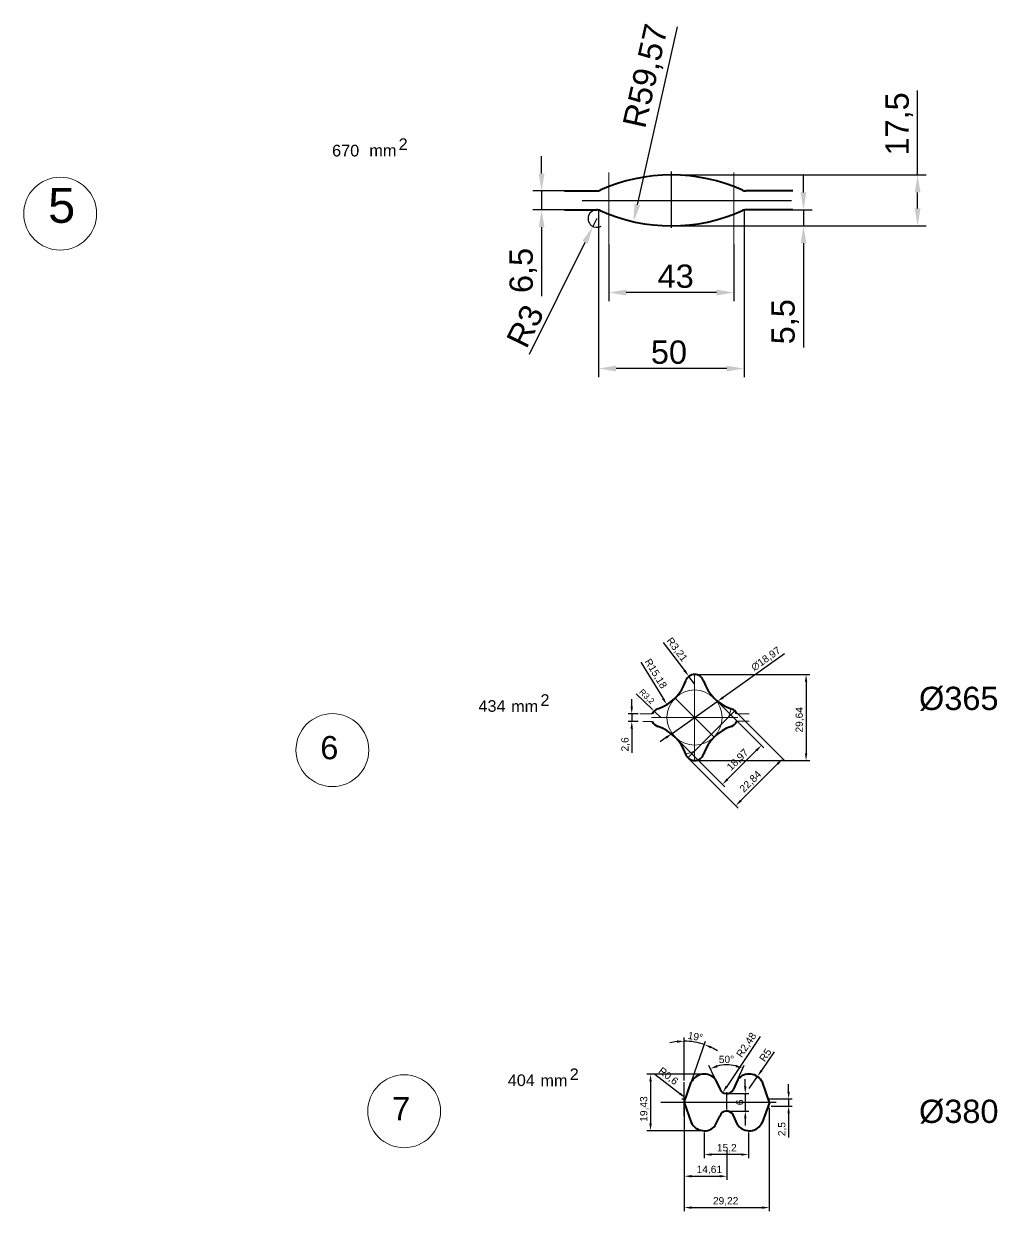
# Model space of a CAD drawing. Header units: millimetres. Extents: x -954 to 34898, y -2134 to 12006.
# Drawn here: x 13197.5 to 13532.2, y 7371.9 to 7780.2 of the extents above; entities that cross this region are included whole.
import ezdxf

# ---------------------------------------------------------------- set-up
doc = ezdxf.new("R2010")
doc.units = ezdxf.units.MM
doc.header["$LTSCALE"] = 3
doc.linetypes.add('ACAD_ISO04W100', pattern=[30, 24, -3, 0, -3])
doc.layers.add('осевая', color=4, linetype='Continuous')
for name, color, linetype, lineweight in [('осевые', 1, 'ACAD_ISO04W100', 25), ('тонкая', 7, 'Continuous', 20), ('тонкий', 7, 'Continuous', 20)]:
    doc.layers.add(name, color=color, linetype=linetype, lineweight=lineweight)
doc.styles.add('s1v4', font='arial.ttf', dxfattribs={"height": 4})
doc.styles.add('s2v4', font='arial.ttf', dxfattribs={"height": 8})
doc.styles.get("Standard").update_dxf_attribs({"font": 'arial.ttf'})
doc.dimstyles.new('ISO-25', dxfattribs={"dimtxt": 2.5, "dimasz": 2.5, "dimexe": 1.25, "dimexo": 0.625, "dimtad": 1, "dimtxsty": 'Standard', "dimcen": 2.5, "dimadec": 0, "dimazin": 0, "dimtfac": 1, "dimtmove": 0, "dimatfit": 3, "dimfxl": 1, "dimarcsym": 0})
doc.dimstyles.new('s1v2', dxfattribs={"dimtxt": 2, "dimasz": 1, "dimexe": 1, "dimexo": 0, "dimgap": 0.5, "dimtad": 1, "dimtxsty": 'Standard', "dimcen": 1, "dimadec": 0, "dimazin": 0, "dimtfac": 1, "dimtix": 1, "dimtmove": 0, "dimatfit": 3, "dimfxl": 1, "dimarcsym": 0})
doc.dimstyles.new('s2v4', dxfattribs={"dimtxt": 8, "dimasz": 6, "dimexe": 3, "dimexo": 0, "dimgap": 1.5, "dimtad": 1, "dimtxsty": 'Standard', "dimcen": 2.5, "dimadec": 0, "dimazin": 0, "dimtfac": 1, "dimtmove": 0, "dimatfit": 3, "dimfxl": 1, "dimarcsym": 0})

# ---------------------------------------------------------------- blocks, each defined once
blk = doc.blocks.new('*D1002')
at = {"color": 0, "lineweight": -2, "transparency": 16777216}
blk.add_line((13409.68, 7560.68), (13417.26, 7548.21), dxfattribs=at)
at = {"color": 0, "transparency": 16777216}
blk.add_solid([(13417.61, 7548.43), (13416.9, 7548), (13418.55, 7546.08)], dxfattribs=at)
at = {"layer": 'Defpoints', "color": 0, "transparency": 16777216}
for p in [(13410.67, 7559.05), (13418.55, 7546.08)]:
    blk.add_point(p, dxfattribs=at)
at = {"color": 0, "lineweight": 15, "transparency": 16777216, "insert": (13414.64, 7556.62), "char_height": 2.5, "attachment_point": 5, "rotation": 301.2788}
blk.add_mtext('R15,18', dxfattribs=at)
blk = doc.blocks.new('*D1003')
at = {"color": 0, "lineweight": -2, "transparency": 16777216}
for p, q in [((13417.33, 7567.46), (13424.67, 7557.78)), ((13428.11, 7553.23), (13426.18, 7555.78))]:
    blk.add_line(p, q, dxfattribs=at)
at = {"color": 0, "transparency": 16777216}
blk.add_solid([(13425, 7558.03), (13424.33, 7557.53), (13426.18, 7555.78)], dxfattribs=at)
at = {"layer": 'Defpoints', "color": 0, "transparency": 16777216}
for p in [(13426.18, 7555.78), (13428.11, 7553.23)]:
    blk.add_point(p, dxfattribs=at)
at = {"color": 0, "lineweight": 15, "transparency": 16777216, "insert": (13421.94, 7564.9), "char_height": 2.5, "attachment_point": 5, "rotation": 307.1578}
blk.add_mtext('R3,21', dxfattribs=at)
blk = doc.blocks.new('*D1004')
at = {"color": 0, "lineweight": -2, "transparency": 16777216}
for p, q in [((13428.74, 7556.43), (13467.7, 7556.43)), ((13466.45, 7553.93), (13466.45, 7529.3)), ((13428.74, 7526.8), (13467.7, 7526.8))]:
    blk.add_line(p, q, dxfattribs=at)
at = {"color": 0, "transparency": 16777216}
for points in [[(13466.04, 7553.93), (13466.87, 7553.93), (13466.45, 7556.43)], [(13466.04, 7529.3), (13466.87, 7529.3), (13466.45, 7526.8)]]:
    blk.add_solid(points, dxfattribs=at)
at = {"layer": 'Defpoints', "color": 0, "transparency": 16777216}
for p in [(13428.11, 7556.43), (13428.12, 7526.8), (13466.45, 7526.8)]:
    blk.add_point(p, dxfattribs=at)
at = {"color": 0, "lineweight": 15, "transparency": 16777216, "insert": (13464.32, 7540.84), "char_height": 2.5, "attachment_point": 5, "rotation": 90}
blk.add_mtext('29,64', dxfattribs=at)
blk = doc.blocks.new('*D1005')
at = {"color": 0, "lineweight": -2, "transparency": 16777216}
for p, q in [((13435.26, 7547.88), (13451.98, 7531.16)), ((13421.85, 7534.47), (13438.57, 7517.74)), ((13439.45, 7520.4), (13449.33, 7530.27))]:
    blk.add_line(p, q, dxfattribs=at)
at = {"color": 0, "transparency": 16777216}
for points in [[(13449.04, 7530.57), (13449.63, 7529.98), (13451.1, 7532.04)], [(13439.16, 7520.69), (13439.75, 7520.1), (13437.69, 7518.63)]]:
    blk.add_solid(points, dxfattribs=at)
at = {"layer": 'Defpoints', "color": 0, "transparency": 16777216}
for p in [(13434.82, 7548.32), (13421.41, 7534.91), (13451.1, 7532.04)]:
    blk.add_point(p, dxfattribs=at)
at = {"color": 0, "lineweight": 15, "transparency": 16777216, "insert": (13443.03, 7526.98), "char_height": 2.5, "attachment_point": 5, "rotation": 45}
blk.add_mtext('18,97', dxfattribs=at)
blk = doc.blocks.new('*D1006')
at = {"color": 0, "lineweight": -2, "transparency": 16777216}
for p, q in [((13406.52, 7545.41), (13406.52, 7547.91)), ((13408.69, 7542.91), (13405.27, 7542.91)), ((13406.52, 7542.91), (13406.52, 7540.31)), ((13408.69, 7540.31), (13405.27, 7540.31)), ((13406.52, 7537.81), (13406.52, 7529.47))]:
    blk.add_line(p, q, dxfattribs=at)
at = {"color": 0, "transparency": 16777216}
for points in [[(13406.1, 7545.41), (13406.93, 7545.41), (13406.52, 7542.91)], [(13406.1, 7537.81), (13406.93, 7537.81), (13406.52, 7540.31)]]:
    blk.add_solid(points, dxfattribs=at)
at = {"layer": 'Defpoints', "color": 0, "transparency": 16777216}
for p in [(13409.31, 7542.91), (13406.52, 7540.31), (13409.31, 7540.31)]:
    blk.add_point(p, dxfattribs=at)
at = {"color": 0, "lineweight": 15, "transparency": 16777216, "insert": (13404.39, 7532.39), "char_height": 2.5, "attachment_point": 5, "rotation": 90}
blk.add_mtext('2,6', dxfattribs=at)
blk = doc.blocks.new('*D1007')
at = {"color": 0, "lineweight": -2, "transparency": 16777216}
for p, q in [((13442.44, 7543.44), (13459.31, 7526.57)), ((13426.29, 7527.29), (13443.16, 7510.41)), ((13444.05, 7513.07), (13456.66, 7525.68))]:
    blk.add_line(p, q, dxfattribs=at)
at = {"color": 0, "transparency": 16777216}
for points in [[(13456.37, 7525.98), (13456.96, 7525.39), (13458.43, 7527.45)], [(13443.75, 7513.36), (13444.34, 7512.77), (13442.28, 7511.3)]]:
    blk.add_solid(points, dxfattribs=at)
at = {"layer": 'Defpoints', "color": 0, "transparency": 16777216}
for p in [(13442, 7543.88), (13425.84, 7527.73), (13458.43, 7527.45)]:
    blk.add_point(p, dxfattribs=at)
at = {"color": 0, "lineweight": 15, "transparency": 16777216, "insert": (13447.45, 7519.48), "char_height": 2.5, "attachment_point": 5, "rotation": 44.9973}
blk.add_mtext('22,84', dxfattribs=at)
blk = doc.blocks.new('*D1008')
at = {"color": 0, "lineweight": -2, "transparency": 16777216}
for p, q in [((13459.04, 7563.48), (13437.9, 7548.53)), ((13420.37, 7536.14), (13435.86, 7547.09)), ((13418.33, 7534.7), (13416.28, 7533.25))]:
    blk.add_line(p, q, dxfattribs=at)
at = {"color": 0, "transparency": 16777216}
for points in [[(13437.66, 7548.88), (13438.14, 7548.19), (13435.86, 7547.09)], [(13418.09, 7535.04), (13418.57, 7534.36), (13420.37, 7536.14)]]:
    blk.add_solid(points, dxfattribs=at)
at = {"layer": 'Defpoints', "color": 0, "transparency": 16777216}
for p in [(13435.86, 7547.09), (13420.37, 7536.14)]:
    blk.add_point(p, dxfattribs=at)
at = {"color": 0, "lineweight": 15, "transparency": 16777216, "insert": (13452.73, 7561.67), "char_height": 2.5, "attachment_point": 5, "rotation": 35.2592}
blk.add_mtext('∅18,97', dxfattribs=at)
blk = doc.blocks.new('*D1009')
at = {"color": 0, "lineweight": -2, "transparency": 16777216}
for p, q in [((13424.59, 7407.41), (13424.59, 7371.86)), ((13453.81, 7407.41), (13453.81, 7371.86)), ((13427.09, 7373.11), (13451.31, 7373.11))]:
    blk.add_line(p, q, dxfattribs=at)
at = {"color": 0, "transparency": 16777216}
for points in [[(13427.09, 7373.53), (13427.09, 7372.69), (13424.59, 7373.11)], [(13451.31, 7373.53), (13451.31, 7372.69), (13453.81, 7373.11)]]:
    blk.add_solid(points, dxfattribs=at)
at = {"layer": 'Defpoints', "color": 0, "transparency": 16777216}
for p in [(13424.59, 7408.03), (13453.81, 7408.03), (13453.81, 7373.11)]:
    blk.add_point(p, dxfattribs=at)
at = {"color": 0, "transparency": 16777216, "insert": (13438.8, 7375.24), "char_height": 2.5, "attachment_point": 5}
blk.add_mtext('29,22', dxfattribs=at)
blk = doc.blocks.new('*D1010')
at = {"color": 0, "lineweight": -2, "transparency": 16777216}
for p, q in [((13434.98, 7417.84), (13433, 7422.02)), ((13443.21, 7417.69), (13445.22, 7422.13))]:
    blk.add_line(p, q, dxfattribs=at)
blk.add_arc((13439.22, 7408.89), 13.29, 76.445, 104.5418, dxfattribs=at)
at = {"color": 0, "transparency": 16777216}
for points in [[(13436.03, 7421.35), (13435.74, 7422.14), (13433.54, 7420.89)], [(13442.47, 7422.19), (13442.2, 7421.41), (13444.7, 7420.99)]]:
    blk.add_solid(points, dxfattribs=at)
at = {"layer": 'Defpoints', "color": 0, "transparency": 16777216}
for p in [(13441.02, 7422.05), (13435.25, 7417.27), (13442.95, 7417.12), (13436.82, 7413.96), (13441.36, 7413.61)]:
    blk.add_point(p, dxfattribs=at)
at = {"color": 0, "transparency": 16777216, "insert": (13439.09, 7424.07), "char_height": 2.5, "attachment_point": 5, "rotation": 0.4934}
blk.add_mtext('50°', dxfattribs=at)
blk = doc.blocks.new('*D1011')
at = {"color": 0, "lineweight": -2, "transparency": 16777216}
for p, q in [((13424.59, 7416.86), (13424.59, 7431.59)), ((13427.2, 7416.78), (13431.92, 7430.35))]:
    blk.add_line(p, q, dxfattribs=at)
for start, end in [(96.8124, 103.6248), (70.797, 90), (57.1723, 63.9847)]:
    blk.add_arc((13424.59, 7409.3), 21.04, start, end, dxfattribs=at)
at = {"color": 0, "transparency": 16777216}
for points in [[(13422.07, 7430.61), (13422.12, 7429.77), (13424.59, 7430.34)], [(13433.66, 7427.82), (13433.98, 7428.59), (13431.51, 7429.17)]]:
    blk.add_solid(points, dxfattribs=at)
at = {"layer": 'Defpoints', "color": 0, "transparency": 16777216}
for p in [(13429.25, 7429.81), (13424.59, 7416.24), (13426.99, 7416.19), (13424.59, 7409.3), (13424.59, 7404.58)]:
    blk.add_point(p, dxfattribs=at)
at = {"color": 0, "transparency": 16777216, "insert": (13428.42, 7431.92), "char_height": 2.5, "attachment_point": 5, "rotation": 350.3985}
blk.add_mtext('19°', dxfattribs=at)
blk = doc.blocks.new('*D940')
at = {"color": 0, "lineweight": -2, "transparency": 16777216}
for p, q in [((13424.59, 7392.81), (13424.59, 7382.65)), ((13439.2, 7392.81), (13439.2, 7382.65)), ((13427.09, 7383.9), (13436.7, 7383.9))]:
    blk.add_line(p, q, dxfattribs=at)
at = {"color": 0, "transparency": 16777216}
for points in [[(13427.09, 7384.31), (13427.09, 7383.48), (13424.59, 7383.9)], [(13436.7, 7384.31), (13436.7, 7383.48), (13439.2, 7383.9)]]:
    blk.add_solid(points, dxfattribs=at)
at = {"layer": 'Defpoints', "color": 0, "transparency": 16777216}
for p in [(13424.59, 7393.43), (13439.2, 7393.43), (13439.2, 7383.9)]:
    blk.add_point(p, dxfattribs=at)
at = {"color": 0, "transparency": 16777216, "insert": (13433.19, 7386.02), "char_height": 2.5, "attachment_point": 5}
blk.add_mtext('14,61', dxfattribs=at)
blk = doc.blocks.new('*D1012')
at = {"color": 0, "lineweight": -2, "transparency": 16777216}
blk.add_line((13414.44, 7419.04), (13423.1, 7412.3), dxfattribs=at)
at = {"color": 0, "transparency": 16777216}
blk.add_solid([(13423.35, 7412.63), (13422.84, 7411.97), (13425.07, 7410.77)], dxfattribs=at)
at = {"layer": 'Defpoints', "color": 0, "transparency": 16777216}
for p in [(13424.59, 7411.14), (13425.07, 7410.77)]:
    blk.add_point(p, dxfattribs=at)
at = {"color": 0, "transparency": 16777216, "insert": (13418.98, 7418.2), "char_height": 2.5, "attachment_point": 5, "rotation": 322.1251}
blk.add_mtext('R0,6', dxfattribs=at)
blk = doc.blocks.new('*D1013')
at = {"color": 0, "lineweight": -2, "transparency": 16777216}
blk.add_line((13450.66, 7431.97), (13439.18, 7414.79), dxfattribs=at)
at = {"color": 0, "transparency": 16777216}
blk.add_solid([(13438.83, 7415.02), (13439.52, 7414.56), (13437.79, 7412.71)], dxfattribs=at)
at = {"layer": 'Defpoints', "color": 0, "transparency": 16777216}
for p in [(13437.79, 7412.71), (13439.17, 7414.77)]:
    blk.add_point(p, dxfattribs=at)
at = {"color": 0, "transparency": 16777216, "insert": (13446.07, 7428.94), "char_height": 2.5, "attachment_point": 5, "rotation": 56.2464}
blk.add_mtext('R2,48', dxfattribs=at)
blk = doc.blocks.new('*D1014')
at = {"color": 0, "lineweight": -2, "transparency": 16777216}
for p, q in [((13445.55, 7414.79), (13445.55, 7417.29)), ((13439.83, 7412.29), (13446.8, 7412.29)), ((13445.55, 7412.29), (13445.55, 7406.29)), ((13439.83, 7406.29), (13446.8, 7406.29)), ((13445.55, 7403.79), (13445.55, 7401.29))]:
    blk.add_line(p, q, dxfattribs=at)
at = {"color": 0, "transparency": 16777216}
for points in [[(13445.14, 7414.79), (13445.97, 7414.79), (13445.55, 7412.29)], [(13445.14, 7403.79), (13445.97, 7403.79), (13445.55, 7406.29)]]:
    blk.add_solid(points, dxfattribs=at)
at = {"layer": 'Defpoints', "color": 0, "transparency": 16777216}
for p in [(13439.2, 7412.29), (13439.2, 7406.29), (13445.55, 7406.29)]:
    blk.add_point(p, dxfattribs=at)
at = {"color": 0, "transparency": 16777216, "insert": (13443.65, 7409.29), "char_height": 2.5, "attachment_point": 5, "rotation": 90}
blk.add_mtext('6', dxfattribs=at)
blk = doc.blocks.new('*D1015')
at = {"color": 0, "lineweight": -2, "transparency": 16777216}
for p, q in [((13455.52, 7426.69), (13451.12, 7420.25)), ((13446.9, 7414.06), (13449.71, 7418.18))]:
    blk.add_line(p, q, dxfattribs=at)
at = {"color": 0, "transparency": 16777216}
blk.add_solid([(13450.78, 7420.48), (13451.47, 7420.01), (13449.71, 7418.18)], dxfattribs=at)
at = {"layer": 'Defpoints', "color": 0, "transparency": 16777216}
for p in [(13449.71, 7418.18), (13446.9, 7414.06)]:
    blk.add_point(p, dxfattribs=at)
at = {"color": 0, "transparency": 16777216, "insert": (13452.46, 7425.57), "char_height": 2.5, "attachment_point": 5, "rotation": 55.6859}
blk.add_mtext('R5', dxfattribs=at)
blk = doc.blocks.new('*D941')
at = {"color": 0, "lineweight": -2, "transparency": 16777216}
for p, q in [((13430.72, 7418.97), (13411.73, 7418.97)), ((13412.98, 7416.47), (13412.98, 7402.05)), ((13430.67, 7399.55), (13411.73, 7399.55))]:
    blk.add_line(p, q, dxfattribs=at)
at = {"color": 0, "transparency": 16777216}
for points in [[(13412.57, 7416.47), (13413.4, 7416.47), (13412.98, 7418.97)], [(13412.57, 7402.05), (13413.4, 7402.05), (13412.98, 7399.55)]]:
    blk.add_solid(points, dxfattribs=at)
at = {"layer": 'Defpoints', "color": 0, "transparency": 16777216}
for p in [(13431.34, 7418.97), (13412.98, 7399.55), (13431.29, 7399.55)]:
    blk.add_point(p, dxfattribs=at)
at = {"color": 0, "transparency": 16777216, "insert": (13410.86, 7407.01), "char_height": 2.5, "attachment_point": 5, "rotation": 90}
blk.add_mtext('19,43', dxfattribs=at)
blk = doc.blocks.new('*D942')
at = {"color": 0, "lineweight": -2, "transparency": 16777216}
for p, q in [((13431.45, 7398.92), (13431.45, 7390.11)), ((13446.65, 7398.92), (13446.65, 7390.11)), ((13444.15, 7391.36), (13433.95, 7391.36))]:
    blk.add_line(p, q, dxfattribs=at)
at = {"color": 0, "transparency": 16777216}
for points in [[(13433.95, 7391.77), (13433.95, 7390.94), (13431.45, 7391.36)], [(13444.15, 7391.77), (13444.15, 7390.94), (13446.65, 7391.36)]]:
    blk.add_solid(points, dxfattribs=at)
at = {"layer": 'Defpoints', "color": 0, "transparency": 16777216}
for p in [(13431.45, 7399.55), (13446.65, 7399.55), (13431.45, 7391.36)]:
    blk.add_point(p, dxfattribs=at)
at = {"color": 0, "transparency": 16777216, "insert": (13439.2, 7393.49), "char_height": 2.5, "attachment_point": 5}
blk.add_mtext('15,2', dxfattribs=at)
blk = doc.blocks.new('*D1016')
at = {"color": 0, "lineweight": -2, "transparency": 16777216}
for p, q in [((13460.46, 7413.03), (13460.46, 7415.53)), ((13454.43, 7408.03), (13461.71, 7408.03)), ((13454.44, 7410.53), (13461.71, 7410.53)), ((13460.46, 7410.53), (13460.46, 7408.03)), ((13460.46, 7405.53), (13460.46, 7397.17))]:
    blk.add_line(p, q, dxfattribs=at)
at = {"color": 0, "transparency": 16777216}
for points in [[(13460.04, 7413.03), (13460.87, 7413.03), (13460.46, 7410.53)], [(13460.04, 7405.53), (13460.87, 7405.53), (13460.46, 7408.03)]]:
    blk.add_solid(points, dxfattribs=at)
at = {"layer": 'Defpoints', "color": 0, "transparency": 16777216}
for p in [(13453.81, 7410.53), (13453.81, 7408.03), (13460.46, 7408.03)]:
    blk.add_point(p, dxfattribs=at)
at = {"color": 0, "lineweight": 15, "transparency": 16777216, "insert": (13458.33, 7400.1), "char_height": 2.5, "attachment_point": 5, "rotation": 90}
blk.add_mtext('2,5', dxfattribs=at)
blk = doc.blocks.new('*D945')
at = {"layer": 'Defpoints', "color": 0, "transparency": 16777216}
for p in [(13383.33, 7722.68), (13375.52, 7716.18), (13383.33, 7716.18)]:
    blk.add_point(p, dxfattribs=at)
at = {"layer": 'тонкий', "color": 0, "lineweight": -2, "transparency": 16777216}
for p, q in [((13375.52, 7728.68), (13375.52, 7734.68)), ((13383.33, 7722.68), (13372.52, 7722.68)), ((13375.52, 7722.68), (13375.52, 7716.18)), ((13383.33, 7716.18), (13372.52, 7716.18)), ((13375.52, 7710.18), (13375.52, 7686.51))]:
    blk.add_line(p, q, dxfattribs=at)
at = {"layer": 'тонкий', "color": 0, "transparency": 16777216}
for points in [[(13374.52, 7728.68), (13376.52, 7728.68), (13375.52, 7722.68)], [(13374.52, 7710.18), (13376.52, 7710.18), (13375.52, 7716.18)]]:
    blk.add_solid(points, dxfattribs=at)
at = {"layer": 'тонкий', "color": 0, "transparency": 16777216, "insert": (13369.22, 7695.35), "char_height": 8, "attachment_point": 5, "rotation": 90}
blk.add_mtext('6,5', dxfattribs=at)
blk = doc.blocks.new('*D946')
at = {"layer": 'Defpoints', "color": 0, "transparency": 16777216}
for p in [(13395.1, 7716.11), (13445.15, 7716.11), (13395.1, 7661.62)]:
    blk.add_point(p, dxfattribs=at)
at = {"layer": 'тонкий', "color": 0, "lineweight": -2, "transparency": 16777216}
for p, q in [((13395.1, 7716.11), (13395.1, 7658.62)), ((13445.15, 7716.11), (13445.15, 7658.62)), ((13439.15, 7661.62), (13401.1, 7661.62))]:
    blk.add_line(p, q, dxfattribs=at)
at = {"layer": 'тонкий', "color": 0, "transparency": 16777216}
for points in [[(13401.1, 7662.62), (13401.1, 7660.62), (13395.1, 7661.62)], [(13439.15, 7662.62), (13439.15, 7660.62), (13445.15, 7661.62)]]:
    blk.add_solid(points, dxfattribs=at)
at = {"layer": 'тонкий', "color": 0, "transparency": 16777216, "insert": (13419.3, 7667.21), "char_height": 8, "attachment_point": 5}
blk.add_mtext('50', dxfattribs=at)
blk = doc.blocks.new('*D1030')
at = {"layer": 'Defpoints', "color": 0, "transparency": 16777216}
for p in [(13461.93, 7716.18), (13465.56, 7716.18), (13420.12, 7710.68)]:
    blk.add_point(p, dxfattribs=at)
at = {"layer": 'тонкий', "color": 0, "lineweight": -2, "transparency": 16777216}
for p, q in [((13465.56, 7722.18), (13465.56, 7728.18)), ((13461.93, 7716.18), (13468.56, 7716.18)), ((13465.56, 7716.18), (13465.56, 7710.68)), ((13420.12, 7710.68), (13468.56, 7710.68)), ((13465.56, 7704.68), (13465.56, 7668.91))]:
    blk.add_line(p, q, dxfattribs=at)
at = {"layer": 'тонкий', "color": 0, "transparency": 16777216}
for points in [[(13464.56, 7722.18), (13466.56, 7722.18), (13465.56, 7716.18)], [(13464.56, 7704.68), (13466.56, 7704.68), (13465.56, 7710.68)]]:
    blk.add_solid(points, dxfattribs=at)
at = {"layer": 'тонкий', "color": 0, "transparency": 16777216, "insert": (13459.27, 7677.72), "char_height": 8, "attachment_point": 5, "rotation": 90}
blk.add_mtext('5,5', dxfattribs=at)
blk = doc.blocks.new('*D947')
at = {"layer": 'Defpoints', "color": 0, "transparency": 16777216}
for p in [(13420.82, 7728.18), (13504.8, 7728.18), (13464.72, 7710.68)]:
    blk.add_point(p, dxfattribs=at)
at = {"layer": 'тонкий', "color": 0, "lineweight": -2, "transparency": 16777216}
for p, q in [((13504.8, 7728.18), (13504.8, 7757.26)), ((13420.82, 7728.18), (13507.8, 7728.18)), ((13504.8, 7716.68), (13504.8, 7722.18)), ((13464.72, 7710.68), (13507.8, 7710.68))]:
    blk.add_line(p, q, dxfattribs=at)
at = {"layer": 'тонкий', "color": 0, "transparency": 16777216}
for points in [[(13503.8, 7722.18), (13505.8, 7722.18), (13504.8, 7728.18)], [(13503.8, 7716.68), (13505.8, 7716.68), (13504.8, 7710.68)]]:
    blk.add_solid(points, dxfattribs=at)
at = {"layer": 'тонкий', "color": 0, "transparency": 16777216, "insert": (13498.5, 7745.72), "char_height": 8, "attachment_point": 5, "rotation": 90}
blk.add_mtext('17,5', dxfattribs=at)
blk = doc.blocks.new('*D1031')
at = {"color": 0, "lineweight": -2, "transparency": 16777216}
for p, q in [((13398.62, 7704.33), (13398.62, 7684.75)), ((13441.62, 7704.33), (13441.62, 7684.75)), ((13435.62, 7687.75), (13404.62, 7687.75))]:
    blk.add_line(p, q, dxfattribs=at)
at = {"color": 0, "transparency": 16777216}
for points in [[(13404.62, 7688.75), (13404.62, 7686.75), (13398.62, 7687.75)], [(13435.62, 7688.75), (13435.62, 7686.75), (13441.62, 7687.75)]]:
    blk.add_solid(points, dxfattribs=at)
at = {"layer": 'Defpoints', "color": 0, "transparency": 16777216}
for p in [(13398.62, 7704.33), (13441.62, 7704.33), (13398.62, 7687.75)]:
    blk.add_point(p, dxfattribs=at)
at = {"color": 0, "lineweight": 15, "transparency": 16777216, "insert": (13421.63, 7693.33), "char_height": 8, "attachment_point": 5}
blk.add_mtext('43', dxfattribs=at)
blk = doc.blocks.new('*D1032')
at = {"layer": 'Defpoints', "color": 0, "transparency": 16777216}
for p in [(13394.47, 7713.18), (13393.14, 7710.49)]:
    blk.add_point(p, dxfattribs=at)
at = {"layer": 'тонкий', "color": 0, "lineweight": -2, "transparency": 16777216}
for p, q in [((13394.47, 7713.18), (13393.14, 7710.49)), ((13371.36, 7666.61), (13390.47, 7705.12))]:
    blk.add_line(p, q, dxfattribs=at)
blk.add_arc((13394.47, 7713.18), 3, 90, 300.9069, dxfattribs=at)
at = {"layer": 'тонкий', "color": 0, "transparency": 16777216}
blk.add_solid([(13389.57, 7705.56), (13391.37, 7704.67), (13393.14, 7710.49)], dxfattribs=at)
at = {"layer": 'тонкий', "color": 0, "transparency": 16777216, "insert": (13369.89, 7676.21), "char_height": 8, "attachment_point": 5, "rotation": 63.6111}
blk.add_mtext('R3', dxfattribs=at)
blk = doc.blocks.new('*D1033')
at = {"layer": 'Defpoints', "color": 0, "transparency": 16777216}
for p in [(13420.12, 7770.25), (13407.11, 7712.12)]:
    blk.add_point(p, dxfattribs=at)
at = {"layer": 'тонкий', "color": 0, "lineweight": -2, "transparency": 16777216}
blk.add_line((13422.1, 7779.1), (13408.42, 7717.97), dxfattribs=at)
at = {"layer": 'тонкий', "color": 0, "transparency": 16777216}
blk.add_solid([(13407.45, 7718.19), (13409.4, 7717.75), (13407.11, 7712.12)], dxfattribs=at)
at = {"layer": 'тонкий', "color": 0, "transparency": 16777216, "insert": (13411.84, 7762.11), "char_height": 8, "attachment_point": 5, "rotation": 77.385}
blk.add_mtext('R59,57', dxfattribs=at)
blk = doc.blocks.new('*D1034')
at = {"layer": 'Defpoints', "color": 0, "transparency": 16777216}
for p in [(13414.2, 7543.84), (13416.5, 7541.61)]:
    blk.add_point(p, dxfattribs=at)
at = {"layer": 'тонкая', "color": 0, "lineweight": -2, "transparency": 16777216}
for p, q in [((13408.07, 7549.78), (13413.48, 7544.54)), ((13416.5, 7541.61), (13414.2, 7543.84))]:
    blk.add_line(p, q, dxfattribs=at)
at = {"layer": 'тонкая', "color": 0, "transparency": 16777216}
blk.add_solid([(13413.59, 7544.66), (13413.36, 7544.42), (13414.2, 7543.84)], dxfattribs=at)
at = {"layer": 'тонкая', "color": 0, "transparency": 16777216, "insert": (13411.6, 7548.73), "char_height": 2, "attachment_point": 5, "rotation": 315.9032}
blk.add_mtext('R3,2', dxfattribs=at)

msp = doc.modelspace()

# ---------------------------------------------------------------- linework, layer by layer
at = {"lineweight": 40}
for p, q in [((13383.334, 7722.68), (13394.47, 7722.68)), ((13461.934, 7722.68), (13445.774, 7722.68)), ((13383.334, 7716.18), (13394.47, 7716.18)), ((13461.934, 7716.18), (13445.774, 7716.18)), ((13424.591, 7409.299), (13426.991, 7416.189)), ((13435.252, 7417.27), (13436.821, 7413.957)), ((13442.948, 7417.116), (13441.361, 7413.611)), ((13453.822, 7409.283), (13451.417, 7416.189)), ((13424.591, 7409.299), (13426.987, 7402.378)), ((13453.822, 7409.283), (13451.412, 7402.378)), ((13435.247, 7401.297), (13436.816, 7404.61)), ((13442.943, 7401.45), (13441.357, 7404.956))]:
    msp.add_line(p, q, dxfattribs=at)
at = {"lineweight": 15}
for p, q in [((13428.112, 7526.792), (13428.112, 7556.432)), ((13428.117, 7556.436), (13428.117, 7526.796)), ((13421.406, 7548.323), (13434.819, 7534.909)), ((13409.313, 7542.912), (13413.568, 7542.912)), ((13425.844, 7527.733), (13441.997, 7543.884)), ((13439.727, 7541.615), (13440.751, 7544.657)), ((13442.663, 7542.912), (13446.921, 7542.912)), ((13413.567, 7540.315), (13410.282, 7540.315)), ((13413.292, 7541.612), (13442.932, 7541.612)), ((13442.665, 7540.323), (13446.921, 7540.325)), ((13428.117, 7530.006), (13425.072, 7528.978))]:
    msp.add_line(p, q, dxfattribs=at)
for p, q in [((13424.591, 7404.577), (13424.591, 7416.24)), ((13439.201, 7406.87), (13439.201, 7412.761)), ((13431.484, 7409.283), (13416.484, 7409.283)), ((13431.484, 7409.283), (13416.484, 7409.283)), ((13431.484, 7409.283), (13417.734, 7409.283)), ((13423.784, 7410.533), (13424.591, 7410.533)), ((13453.386, 7410.533), (13460.008, 7410.533))]:
    msp.add_line(p, q)
at = {"lineweight": 40}
for centre, radius, start, end in [((13420.122, 7668.61), 59.57, 65.79697, 114.20303), ((13394.47, 7725.68), 3, 270, 294.20303), ((13445.774, 7725.68), 3, 245.79697, 270), ((13394.47, 7713.18), 3, 65.79697, 90), ((13420.122, 7770.25), 59.57, 245.79697, 294.20303), ((13445.774, 7713.18), 3, 90, 114.20303), ((13410.673, 7559.047), 15.178, 288.45824, 341.55838), ((13428.114, 7553.228), 3.208, 18.57405, 161.50612), ((13445.552, 7559.056), 15.178, 198.45824, 251.55838), ((13416.496, 7541.612), 3.204, 108.52387, 156.06128), ((13439.727, 7541.615), 3.21, 23.83748, 71.40145), ((13416.496, 7541.612), 3.204, 203.88815, 251.47613), ((13410.673, 7524.176), 15.178, 18.44162, 71.54176), ((13445.561, 7524.176), 15.178, 108.45824, 161.55838), ((13439.727, 7541.615), 3.21, 288.67872, 336.27529), ((13428.117, 7530.006), 3.214, 198.64849, 341.35151), ((13431.465, 7414.101), 4.938, 39.93401, 154.97847), ((13446.898, 7414.055), 4.997, 25.27558, 142.22513), ((13439.166, 7414.773), 2.484, 199.18956, 332.09158), ((13439.16, 7403.817), 2.474, 27.41943, 161.29943), ((13431.461, 7404.466), 4.938, 205.02153, 320.06599), ((13446.889, 7404.555), 5.02, 218.19822, 334.30106)]:
    msp.add_arc(centre, radius, start, end, dxfattribs=at)
for centre, start, end in [((13424.589, 7407.429), 23.49039, 89.77454), ((13424.593, 7411.138), 270.22546, 336.50961), ((13453.81, 7407.429), 90.22546, 156.50961), ((13453.814, 7411.138), 203.49039, 269.77454)]:
    msp.add_arc(centre, 0.605, start, end)
at = {"layer": 'осевая', "lineweight": 15}
for p, q in [((13428.112, 7556.432), (13428.112, 7526.792)), ((13442.937, 7541.616), (13413.297, 7541.616))]:
    msp.add_line(p, q, dxfattribs=at)
at = {"layer": 'осевые'}
for p, q in [((13420.122, 7729.33), (13420.122, 7710.03)), ((13389.433, 7719.43), (13463.065, 7719.43)), ((13456.202, 7409.283), (13425.434, 7409.283))]:
    msp.add_line(p, q, dxfattribs=at)
at = {"layer": 'тонкая'}
for centre in [(13209.996, 7714.874), (13303.584, 7530.427), (13328.268, 7406.244)]:
    msp.add_circle(centre, 12.532, dxfattribs=at)
at = {"layer": 'тонкий'}
for p, q in [((13398.622, 7704.331), (13398.622, 7729.055)), ((13441.622, 7704.331), (13441.622, 7729.055))]:
    msp.add_line(p, q, dxfattribs=at)
msp.add_circle((13428.112, 7541.616), 9.485, dxfattribs=at)

# ---------------------------------------------------------------- texts
at = {"layer": 'тонкая', "style": 's1v4'}
for s, p in [('670', (13303.486, 7734.565)), ('mm', (13316.294, 7734.627)), ('2', (13326.364, 7736.772)), ('434', (13353.81, 7543.588)), ('mm', (13365.037, 7543.487)), ('2', (13375.107, 7545.632)), ('2', (13385.181, 7416.962)), ('404', (13363.884, 7414.918)), ('mm', (13375.111, 7414.818))]:
    msp.add_text(s, height=4, dxfattribs=at).set_placement(p)
at = {"layer": 'тонкий'}
for s, height, style, p in [('5', 12, 's1v4', (13205.833, 7711.723)), ('%%C365', 8, 's2v4', (13505.284, 7544.214)), ('6', 8, 's2v4', (13299.421, 7527.276)), ('7', 8, 's2v4', (13324.105, 7403.093)), ('%%C380', 8, 's2v4', (13505.284, 7402.222))]:
    msp.add_text(s, height=height, dxfattribs=dict(at, style=style)).set_placement(p)

# ---------------------------------------------------------------- dimensions: what is measured, and where the dimension line sits
at = {"lineweight": 15}
dim = msp.add_linear_dim(base=(13398.622, 7687.746), p1=(13441.622, 7704.331), p2=(13398.622, 7704.331), dimstyle='s2v4', dxfattribs=at)
dim.commit()
dim.dimension.update_dxf_attribs({"geometry": '*D1031', "text_midpoint": (13421.632, 7687.746), "dimtype": 160})
dim = msp.add_diameter_dim_2p(p1=(13420.367, 7536.141), p2=(13435.857, 7547.092), dimstyle='ISO-25', dxfattribs=at)
dim.commit()
dim.dimension.update_dxf_attribs({"geometry": '*D1008', "text_midpoint": (13453.977, 7559.902), "dimtype": 163})
dim = msp.add_radius_dim(center=(13428.114, 7553.228), mpoint=(13426.176, 7555.785), dimstyle='ISO-25', dxfattribs=at)
dim.commit()
dim.dimension.update_dxf_attribs({"geometry": '*D1003', "text_midpoint": (13421.936, 7564.902)})
dim = msp.add_radius_dim(center=(13410.673, 7559.047), mpoint=(13418.553, 7546.075), dimstyle='ISO-25', dxfattribs=at)
dim.commit()
dim.dimension.update_dxf_attribs({"geometry": '*D1002', "text_midpoint": (13412.82, 7555.512), "dimtype": 164})
for base, p1, p2, angle, picture, middle, dimtype in [((13466.452, 7526.796), (13428.112, 7556.432), (13428.117, 7526.796), 90, '*D1004', (13466.452, 7540.837), 160), ((13451.1, 7532.042), (13421.407, 7534.908), (13434.821, 7548.322), 45, '*D1005', (13444.53, 7525.473), 161), ((13458.43, 7527.449), (13425.844, 7527.733), (13441.997, 7543.884), 44.9973, '*D1007', (13448.957, 7517.977), 161)]:
    dim = msp.add_linear_dim(base=base, p1=p1, p2=p2, angle=angle, dimstyle='ISO-25', dxfattribs=at)
    dim.commit()
    dim.dimension.update_dxf_attribs({"geometry": picture, "text_midpoint": middle, "dimtype": dimtype})
for base, p1, p2, picture, middle in [((13406.517, 7540.313), (13409.313, 7542.912), (13409.313, 7540.313), '*D1006', (13404.39, 7532.392)), ((13460.455, 7408.033), (13453.812, 7410.533), (13453.807, 7408.033), '*D1016', (13458.328, 7400.102))]:
    dim = msp.add_linear_dim(base=base, p1=p1, p2=p2, angle=90, dimstyle='ISO-25', dxfattribs=at)
    dim.commit()
    dim.dimension.update_dxf_attribs({"geometry": picture, "text_midpoint": middle})
for base, line1, line2, picture, middle in [((13429.253, 7429.815), ((13424.591, 7404.577), (13424.591, 7416.24)), ((13424.591, 7409.299), (13426.991, 7416.189)), '*D1011', (13428.418, 7431.918)), ((13441.023, 7422.048), ((13442.948, 7417.116), (13441.361, 7413.611)), ((13435.252, 7417.27), (13436.821, 7413.957)), '*D1010', (13439.091, 7424.072))]:
    dim = msp.add_angular_dim_2l(base=base, line1=line1, line2=line2, dimstyle='ISO-25')
    dim.commit()
    dim.dimension.update_dxf_attribs({"geometry": picture, "text_midpoint": middle})
for center, mpoint, picture, middle in [((13439.166, 7414.773), (13437.786, 7412.708), '*D1013', (13447.843, 7427.758)), ((13424.5934, 7411.138), (13425.0706, 7410.7668), '*D1012', (13417.6704, 7416.5225))]:
    dim = msp.add_radius_dim(center=center, mpoint=mpoint, dimstyle='ISO-25', override={"dimtmove": 1})
    dim.commit()
    dim.dimension.update_dxf_attribs({"geometry": picture, "text_midpoint": middle, "dimtype": 164})
dim = msp.add_radius_dim(center=(13446.898, 7414.055), mpoint=(13449.715, 7418.183), dimstyle='ISO-25')
dim.commit()
dim.dimension.update_dxf_attribs({"geometry": '*D1015', "text_midpoint": (13452.461, 7425.571)})
dim = msp.add_linear_dim(base=(13412.983, 7399.548), p1=(13431.341, 7418.974), p2=(13431.294, 7399.548), angle=90, dimstyle='ISO-25')
dim.commit()
dim.dimension.update_dxf_attribs({"geometry": '*D941', "text_midpoint": (13412.983, 7407.015), "dimtype": 160})
dim = msp.add_linear_dim(base=(13445.555, 7406.291), p1=(13439.201, 7412.29), p2=(13439.201, 7406.291), angle=90, dimstyle='ISO-25')
dim.commit()
dim.dimension.update_dxf_attribs({"geometry": '*D1014', "text_midpoint": (13443.653, 7409.29)})
for base, p1, p2, picture, middle in [((13453.807, 7373.109), (13424.591, 7408.033), (13453.807, 7408.033), '*D1009', (13438.798, 7373.109)), ((13431.45, 7391.358), (13446.65, 7399.548), (13431.45, 7399.548), '*D942', (13439.201, 7391.358)), ((13439.201, 7383.895), (13424.591, 7393.434), (13439.201, 7393.434), '*D940', (13433.186, 7383.895))]:
    dim = msp.add_linear_dim(base=base, p1=p1, p2=p2, dimstyle='ISO-25')
    dim.commit()
    dim.dimension.update_dxf_attribs({"geometry": picture, "text_midpoint": middle, "dimtype": 160})
at = {"layer": 'тонкая'}
dim = msp.add_radius_dim(center=(13416.496, 7541.612), mpoint=(13414.195, 7543.841), dimstyle='s1v2', dxfattribs=at)
dim.commit()
dim.dimension.update_dxf_attribs({"geometry": '*D1034', "text_midpoint": (13411.597, 7548.729)})
at = {"layer": 'тонкий'}
for center, mpoint, picture, middle in [((13420.122, 7770.25), (13407.112, 7712.118), '*D1033', (13417.992, 7760.731)), ((13394.47, 7713.18), (13393.137, 7710.493), '*D1032', (13374.895, 7673.727))]:
    dim = msp.add_radius_dim(center=center, mpoint=mpoint, dimstyle='s2v4', dxfattribs=at)
    dim.commit()
    dim.dimension.update_dxf_attribs({"geometry": picture, "text_midpoint": middle, "dimtype": 164})
for base, p1, p2, picture, middle in [((13504.804, 7728.176), (13464.719, 7710.68), (13420.822, 7728.176), '*D947', (13504.804, 7745.719)), ((13465.564, 7716.18), (13420.122, 7710.68), (13461.934, 7716.18), '*D1030', (13465.564, 7677.718))]:
    dim = msp.add_linear_dim(base=base, p1=p1, p2=p2, angle=90, dimstyle='s2v4', dxfattribs=at)
    dim.commit()
    dim.dimension.update_dxf_attribs({"geometry": picture, "text_midpoint": middle, "dimtype": 160})
dim = msp.add_linear_dim(base=(13375.524, 7716.18), p1=(13383.334, 7722.68), p2=(13383.334, 7716.18), angle=90, dimstyle='s2v4', dxfattribs=at)
dim.commit()
dim.dimension.update_dxf_attribs({"geometry": '*D945', "text_midpoint": (13369.217, 7695.346)})
dim = msp.add_linear_dim(base=(13395.099, 7661.623), p1=(13445.145, 7716.113), p2=(13395.099, 7716.113), dimstyle='s2v4', override={"dimdec": 0}, dxfattribs=at)
dim.commit()
dim.dimension.update_dxf_attribs({"geometry": '*D946', "text_midpoint": (13419.303, 7661.623), "dimtype": 160})

doc.saveas('drawing.dxf')
